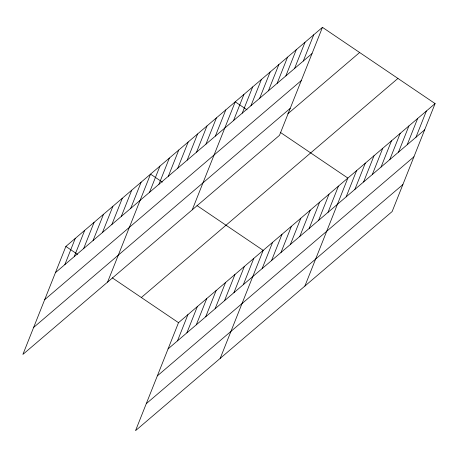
<?xml version="1.0" encoding="UTF-8"?>
<svg xmlns="http://www.w3.org/2000/svg" width="458" height="458" viewBox="0 0 458 458"><rect width="100%" height="100%" fill="white"/><g stroke="black" fill="none" stroke-linecap="round" stroke-linejoin="round"><path stroke-width="0.69" d="M322.461 27.348L65.872 246.433L22.9 354.412L279.489 135.328L322.461 27.348L435.1 103.588L392.128 211.567L135.539 430.652L178.511 322.672L435.1 103.588M64.841 264.632L75.278 238.395M74.248 256.6L84.69 230.363M83.654 248.568L94.096 222.33M93.066 240.53L103.502 214.298M102.472 232.498L112.914 206.266M111.878 224.466L122.32 198.234M121.29 216.434L131.727 190.202M130.696 208.401L141.138 182.164M107.573 282.117L150.545 174.132L162.344 182.118M149.514 192.331L159.951 166.099M158.92 184.299L169.363 158.067M168.332 176.267L178.769 150.035M177.738 168.235L188.181 142.003M187.145 160.203L197.587 133.965M196.556 152.171L206.993 125.933M205.963 144.133L216.405 117.901M215.369 136.1L225.811 109.868M192.251 209.816L235.217 101.836L247.022 109.823M233.506 120.62L243.942 94.388M242.23 113.172L252.667 86.934M250.95 105.724L261.392 79.486M259.675 98.275L270.117 72.038M268.399 90.827L278.842 64.589M277.124 83.373L287.561 57.141M177.481 340.872L187.917 314.64M285.849 75.925L296.286 49.693M186.887 332.84L197.329 306.608M294.574 68.477L305.011 42.245M196.299 324.808L206.735 298.576M303.293 61.029L313.736 34.797M205.705 316.776L216.142 290.538M215.111 308.744L225.554 282.506M224.523 300.711L234.96 274.474M233.929 292.673L244.372 266.442M243.335 284.641L253.778 258.409M220.212 358.356L263.184 250.377L197.003 205.579M262.153 268.577L272.596 242.339M271.56 260.545L282.002 234.307M280.972 252.513L291.408 226.275M290.378 244.475L300.82 218.243M299.79 236.442L310.226 210.211M309.196 228.41L319.632 202.178M318.602 220.378L329.044 194.14M328.014 212.346L338.451 186.108M304.891 286.055L347.862 178.076L280.514 132.494M346.145 196.86L356.582 170.628M354.87 189.412L365.307 163.18M363.595 181.963L374.031 155.731M372.314 174.515L382.756 148.283M381.039 167.067L391.481 140.835M389.764 159.619L400.206 133.381M398.489 152.171L408.925 125.933M407.214 144.722L417.65 118.485M415.938 137.268L426.375 111.036M55.429 272.665L312.018 53.58M44.695 299.641L301.284 80.556M33.634 327.436L290.223 108.351M287.784 113.847L359.633 52.504M141.339 297.511L397.928 78.427M168.069 348.904L424.658 129.82M157.334 375.886L413.923 156.796M146.274 403.675L402.863 184.591M65.872 246.433L77.671 254.419M112.325 277.874L178.511 322.672"/></g></svg>
